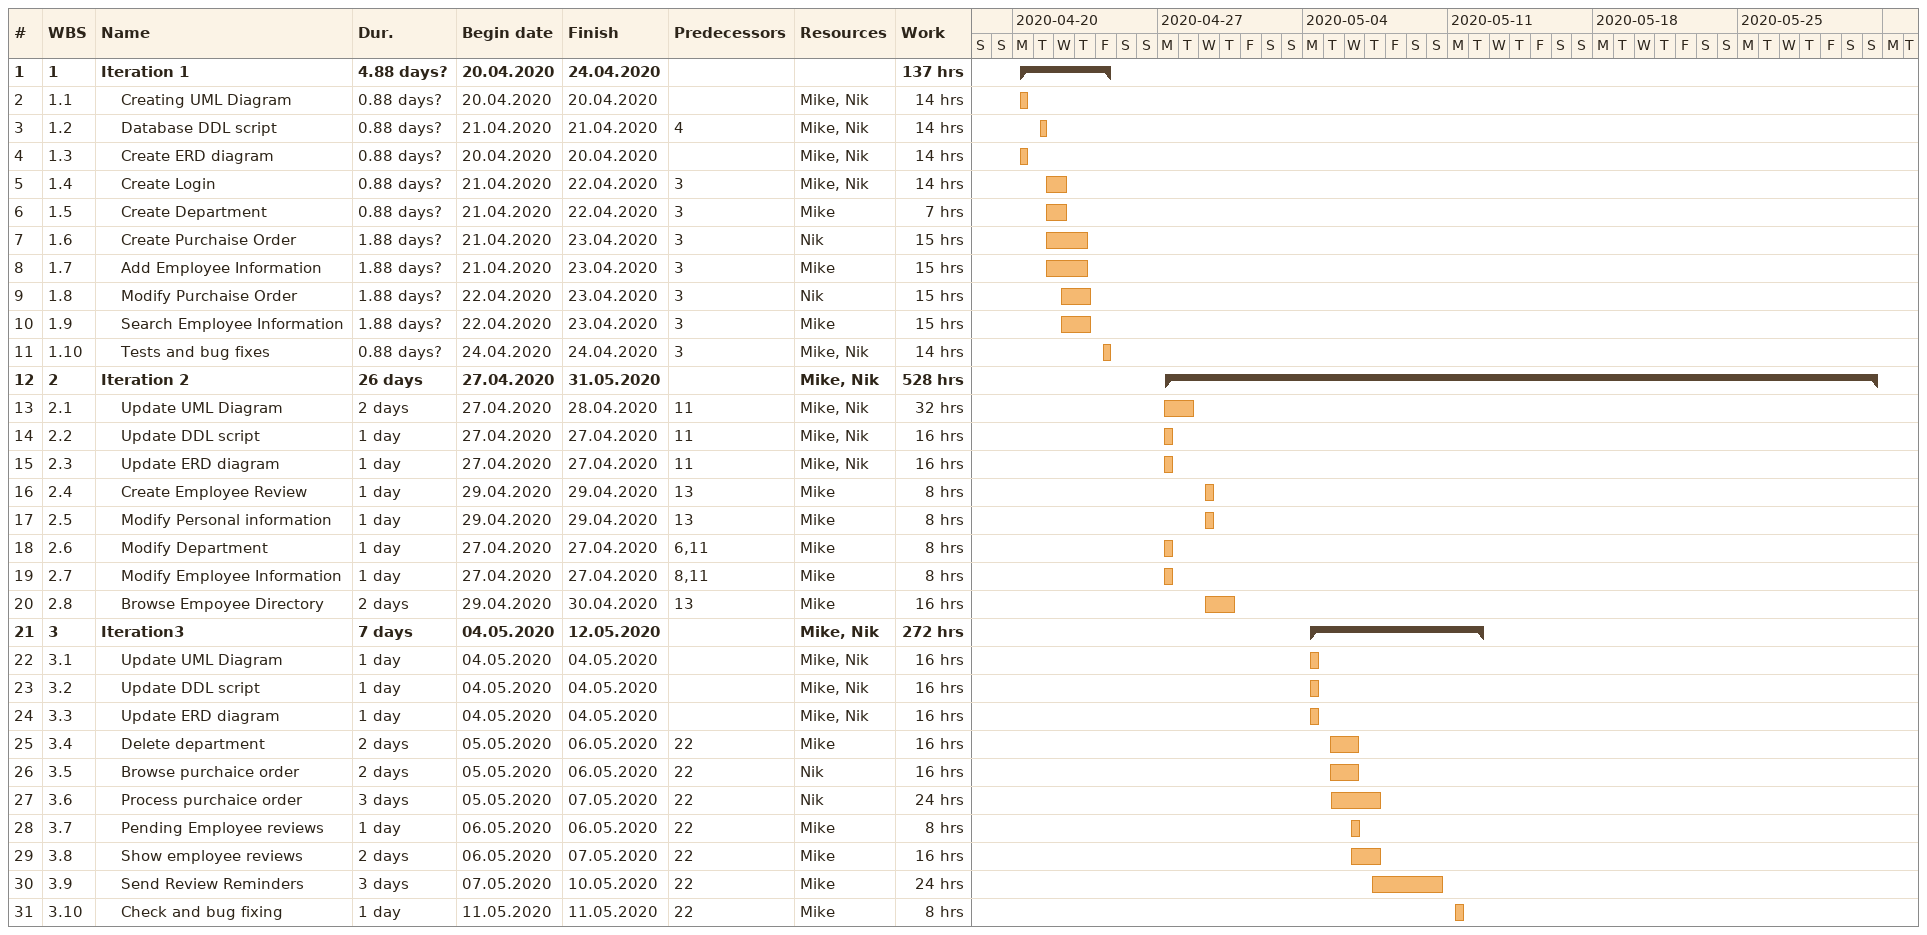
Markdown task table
| ID | WBS | Task | Duration | Start | Finish | Predecessors | Resources | Work (h) |
|---|---|---|---|---|---|---|---|---|
| 1 | 1 | **Iteration 1** | 4.88d? | 2020-04-20 | 2020-04-24 |  |  | 137 |
| 2 | 1.1 | Creating UML Diagram | 0.88d? | 2020-04-20 | 2020-04-20 |  | Mike, Nik | 14 |
| 3 | 1.2 | Database DDL script | 0.88d? | 2020-04-21 | 2020-04-21 | 4 | Mike, Nik | 14 |
| 4 | 1.3 | Create ERD diagram | 0.88d? | 2020-04-20 | 2020-04-20 |  | Mike, Nik | 14 |
| 5 | 1.4 | Create Login | 0.88d? | 2020-04-21 | 2020-04-22 | 3 | Mike, Nik | 14 |
| 6 | 1.5 | Create Department | 0.88d? | 2020-04-21 | 2020-04-22 | 3 | Mike | 7 |
| 7 | 1.6 | Create Purchaise Order | 1.88d? | 2020-04-21 | 2020-04-23 | 3 | Nik | 15 |
| 8 | 1.7 | Add Employee Information | 1.88d? | 2020-04-21 | 2020-04-23 | 3 | Mike | 15 |
| 9 | 1.8 | Modify Purchaise Order | 1.88d? | 2020-04-22 | 2020-04-23 | 3 | Nik | 15 |
| 10 | 1.9 | Search Employee Information | 1.88d? | 2020-04-22 | 2020-04-23 | 3 | Mike | 15 |
| 11 | 1.10 | Tests and bug fixes | 0.88d? | 2020-04-24 | 2020-04-24 | 3 | Mike, Nik | 14 |
| 12 | 2 | **Iteration 2** | 26d | 2020-04-27 | 2020-05-31 |  | Mike, Nik | 528 |
| 13 | 2.1 | Update UML Diagram | 2d | 2020-04-27 | 2020-04-28 | 11 | Mike, Nik | 32 |
| 14 | 2.2 | Update DDL script | 1d | 2020-04-27 | 2020-04-27 | 11 | Mike, Nik | 16 |
| 15 | 2.3 | Update ERD diagram | 1d | 2020-04-27 | 2020-04-27 | 11 | Mike, Nik | 16 |
| 16 | 2.4 | Create Employee Review | 1d | 2020-04-29 | 2020-04-29 | 13 | Mike | 8 |
| 17 | 2.5 | Modify Personal information | 1d | 2020-04-29 | 2020-04-29 | 13 | Mike | 8 |
| 18 | 2.6 | Modify Department | 1d | 2020-04-27 | 2020-04-27 | 6, 11 | Mike | 8 |
| 19 | 2.7 | Modify Employee Information | 1d | 2020-04-27 | 2020-04-27 | 8, 11 | Mike | 8 |
| 20 | 2.8 | Browse Empoyee Directory | 2d | 2020-04-29 | 2020-04-30 | 13 | Mike | 16 |
| 21 | 3 | **Iteration3** | 7d | 2020-05-04 | 2020-05-12 |  | Mike, Nik | 272 |
| 22 | 3.1 | Update UML Diagram | 1d | 2020-05-04 | 2020-05-04 |  | Mike, Nik | 16 |
| 23 | 3.2 | Update DDL script | 1d | 2020-05-04 | 2020-05-04 |  | Mike, Nik | 16 |
| 24 | 3.3 | Update ERD diagram | 1d | 2020-05-04 | 2020-05-04 |  | Mike, Nik | 16 |
| 25 | 3.4 | Delete department | 2d | 2020-05-05 | 2020-05-06 | 22 | Mike | 16 |
| 26 | 3.5 | Browse purchaice order | 2d | 2020-05-05 | 2020-05-06 | 22 | Nik | 16 |
| 27 | 3.6 | Process purchaice order | 3d | 2020-05-05 | 2020-05-07 | 22 | Nik | 24 |
| 28 | 3.7 | Pending Employee reviews | 1d | 2020-05-06 | 2020-05-06 | 22 | Mike | 8 |
| 29 | 3.8 | Show employee reviews | 2d | 2020-05-06 | 2020-05-07 | 22 | Mike | 16 |
| 30 | 3.9 | Send Review Reminders | 3d | 2020-05-07 | 2020-05-10 | 22 | Mike | 24 |
| 31 | 3.10 | Check and bug fixing | 1d | 2020-05-11 | 2020-05-11 | 22 | Mike | 8 |
